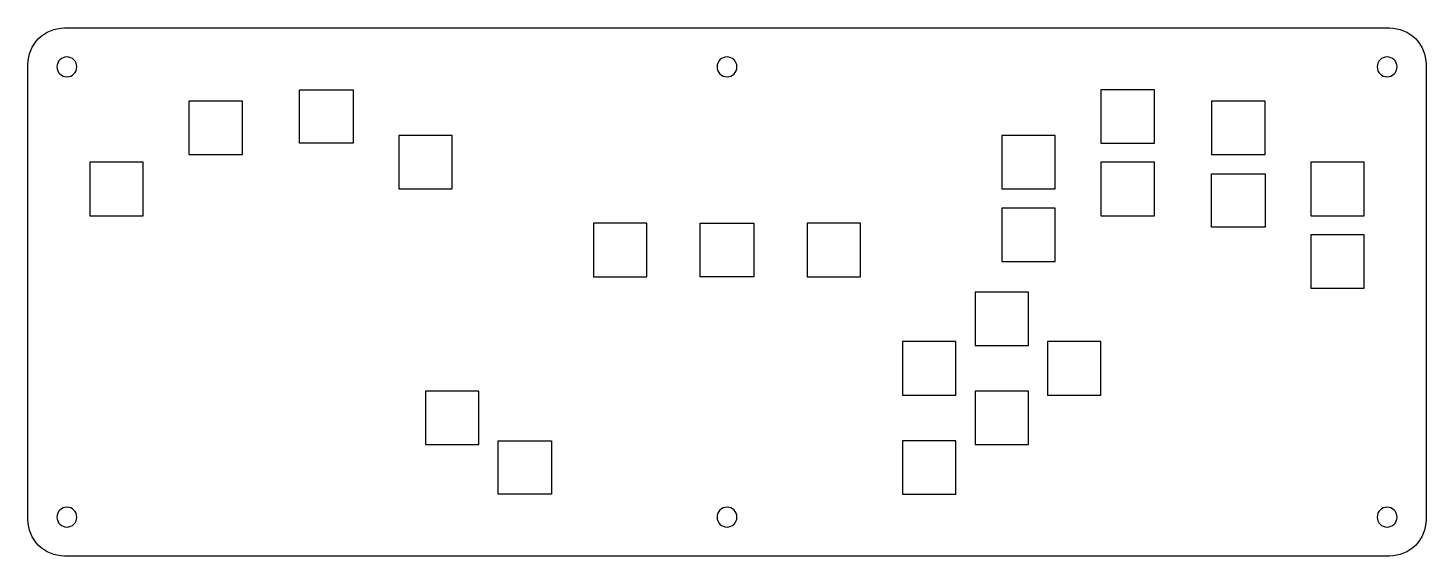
# Model space of a CAD drawing. Header units: millimetres. Extents: x -183 to 183, y -71 to 67.
import ezdxf

# ---------------------------------------------------------------- set-up
doc = ezdxf.new("R2010")
doc.units = ezdxf.units.MM
doc.layers.get('0').update_dxf_attribs({"linetype": 'CONTINUOUS'})

msp = doc.modelspace()

# ---------------------------------------------------------------- linework, layer by layer
msp.add_lwpolyline([(173.65, 67.2, -0.414214), (183.2, 57.65), (183.2, -61.65, -0.414214), (173.65, -71.2), (-173.65, -71.2, -0.414214), (-183.2, -61.65), (-183.2, 57.65, -0.414214), (-173.65, 67.2)], format="xyb", close=True)
for points in [[(-127, 48), (-141, 48), (-141, 34), (-127, 34)], [(-98, 37), (-112, 37), (-112, 51), (-98, 51)], [(98, 37), (112, 37), (112, 51), (98, 51)], [(127, 34), (141, 34), (141, 48), (127, 48)], [(-86, 25), (-72, 25), (-72, 39), (-86, 39)], [(86, 25), (86, 39), (72, 39), (72, 25)], [(-167, 18), (-153, 18), (-153, 32), (-167, 32)], [(98, 32), (98, 18), (112, 18), (112, 32)], [(153, 18), (167, 18), (167, 32), (153, 32)], [(127, 29), (141, 29), (141, 15), (127, 15)], [(86, 6), (86, 20), (72, 20), (72, 6)], [(-21, 2), (-21, 16), (-35, 16), (-35, 2)], [(7, 2), (-7, 2), (-7, 16), (7, 16)], [(21, 16), (21, 2), (35, 2), (35, 16)], [(153, -1), (167, -1), (167, 13), (153, 13)], [(65, -2), (65, -16), (79, -16), (79, -2)], [(46, -29), (60, -29), (60, -15), (46, -15)], [(84, -29), (98, -29), (98, -15), (84, -15)], [(-65, -28), (-79, -28), (-79, -42), (-65, -42)], [(79, -28), (65, -28), (65, -42), (79, -42)], [(-46, -41), (-46, -55), (-60, -55), (-60, -41)], [(46, -55), (60, -55), (60, -41), (46, -41)]]:
    msp.add_lwpolyline(points, close=True)
at = {"extrusion": (-9.42258e-12, 1.22465e-16, -1)}
for centre in [(173, 57), (0, 57), (-173, 57), (173, -61), (0, -61), (-173, -61)]:
    msp.add_circle(centre, 2.6, dxfattribs=at)

doc.saveas('drawing.dxf')
